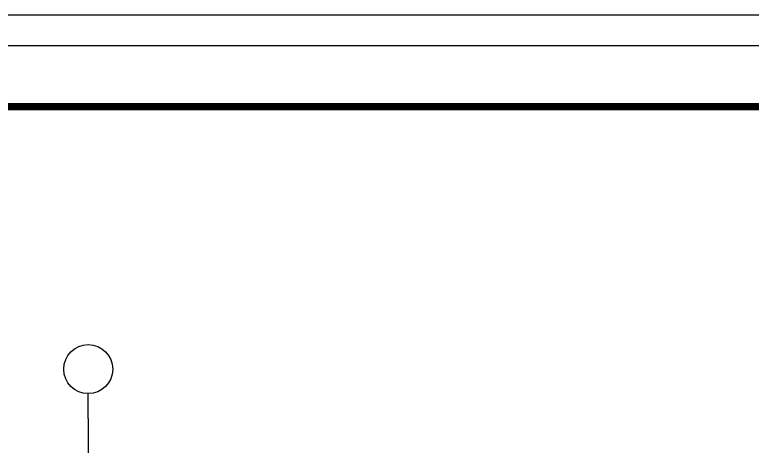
# Model space of a CAD drawing. Header units: millimetres. Extents: x -1048436 to -185795, y -983427 to 400387.
# Drawn here: x -613499 to -607479, y -713333 to -709815 of the extents above; entities that cross this region are included whole.
import ezdxf
from ezdxf.enums import TextEntityAlignment as Align

# ---------------------------------------------------------------- set-up
doc = ezdxf.new("R2010")
doc.units = ezdxf.units.MM
doc.header["$LTSCALE"] = 500
doc.linetypes.add('DOTE', pattern=[2.42, 2, -0.2, 0.02, -0.2])
for name, color, linetype in [('C-SHET-TTLB', 11, 'Continuous'), ('建-符号', 13, 'Continuous'), ('建-轴线', 16, 'DOTE')]:
    doc.layers.add(name, color=color, linetype=linetype)
doc.styles.add('ECADI', font='hzs.shx', dxfattribs={"width": 0.7, "bigfont": 'hztxt.shx'})

# ---------------------------------------------------------------- blocks, each defined once
blk = doc.blocks.new('集团图框A1')
at = {"layer": 'C-SHET-TTLB'}
for points in [[(1095.85, -95.53), (1095.85, -699.53), (244.85, -699.53), (244.85, -95.53)], [(1090.85, -100.53), (1090.85, -694.53), (249.85, -694.53), (249.85, -100.53)]]:
    blk.add_lwpolyline(points, close=True, dxfattribs=at)
at = {"layer": 'C-SHET-TTLB', "const_width": 1.2}
blk.add_lwpolyline([(268.25, -110.53), (1080.85, -110.53), (1080.85, -684.53), (268.25, -684.53)], close=True, dxfattribs=at)
at = {"color": 2, "style": 'ECADI', "width": 0.7}
for tag, p in [('序号1', (1009.72, -381.88)), ('记要1', (1037.92, -381.9)), ('日期1', (1073.26, -381.71)), ('序号2', (1009.72, -387.77)), ('记要2', (1037.92, -387.79)), ('日期2', (1073.26, -387.6)), ('序号3', (1009.72, -393.63)), ('记要3', (1037.92, -393.65)), ('日期3', (1073.26, -393.46)), ('序号4', (1009.72, -399.51)), ('记要4', (1037.92, -399.53)), ('日期4', (1073.26, -399.35)), ('合作设计单位', (1042.53, -542.75)), ('审定人', (1041.84, -561.74)), ('审核人', (1041.84, -571.23)), ('设计总负责人', (1041.84, -580.99)), ('专业负责人', (1041.84, -591.72)), ('校对人', (1041.84, -601.96)), ('设计人', (1041.84, -611.83)), ('建设单位上', (1044.38, -619.93)), ('建设单位中', (1044.38, -623.89)), ('建设单位下', (1044.38, -627.74)), ('项目名称上', (1044.35, -632.3)), ('项目名称中', (1044.35, -636.38)), ('项目名称下', (1044.35, -640.33)), ('子项', (1043.59, -646.93)), ('图名上', (1044.47, -653.59)), ('图名中', (1044.47, -657.5)), ('图名下', (1044.47, -661.62)), ('工程编号', (1027.1, -667.58)), ('阶段', (1063.92, -667.61)), ('比例', (1025.96, -674.19)), ('专业', (1063.72, -673.97)), ('日期', (1026.1, -680.73)), ('图别、图号', (1066.05, -680.84))]:
    blk.add_attdef(tag, text='', height=3.5, dxfattribs=at).set_placement(p, align=Align.MIDDLE)
blk = doc.blocks.new('A1')
blk.add_blockref('集团图框A1', (-609654.51, -640037.88))

msp = doc.modelspace()

# ---------------------------------------------------------------- linework, layer by layer
at = {"layer": '建-符号'}
msp.add_line((-612899, -713106.4), (-612899, -712904.2), dxfattribs=at)
msp.add_circle((-612899, -712704.2), 200, dxfattribs=at)
at = {"layer": '建-轴线'}
msp.add_lwpolyline([(-612899, -713106.4), (-612899, -718648.5)], dxfattribs=at)

# ---------------------------------------------------------------- block references
at = {"xscale": 50, "yscale": 50, "zscale": 50}
msp.add_blockref('A1', (29849980.9, 31296855.7), dxfattribs=at)

doc.saveas('drawing.dxf')
